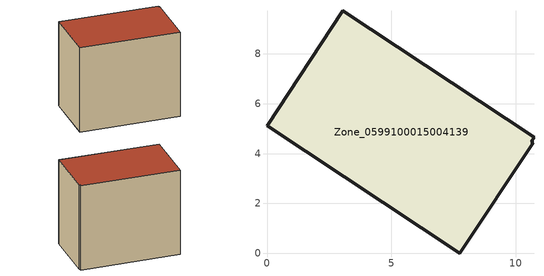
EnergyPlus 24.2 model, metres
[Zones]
Zone_0599100015004139
 floor ground (C_G): 10.72,4.65 10.62,4.48 10.69,4.43 7.75,0 0,5.13 3.05,9.73 z0.68
 wall outside (C_F): 10.72,4.65 3.05,9.73 0,5.13 7.75,0 10.69,4.43 10.62,4.48 10.72,4.65 z0.68:8.84
 roof outside (C_R): 10.62,4.48 10.72,4.65 3.05,9.73 0,5.13 7.75,0 10.69,4.43 z8.84
[BUILDING]
Pand.0599100015004139: North Axis=0; Terrain=City; Loads Convergence Tolerance Value=0.04; Temperature Convergence Tolerance Value=0.4; Solar Distribution=FullExterior; Maximum Number of Warmup Days=25; Minimum Number of Warmup Days=1
[Site:Location]
Rotterdam.The.Hague.AP_ZH_NLD Design_Conditions: Latitude=51.96; Longitude=4.45; Time Zone=1; Elevation=-4.5
[SITE:GROUNDTEMPERATURE:BUILDINGSURFACE]
18, 18, 18, 18, 18, 18, 18, 18, 18, 18, 18, 18
[MATERIAL] Thermal Absorptance=0.9; Solar Absorptance=0.7; Visible Absorptance=0.7
Name | Roughness | Thickness | Conductivity | Density | Specific Heat
G.TI.1975-1991 | MediumSmooth | 0.15 | 0.288461 | 540 | 1210
F.TI.1975-1991 | Rough | 0.3 | 0.230769 | 1920 | 840
R.TI.1975-1991 | MediumRough | 0.2 | 0.153846 | 1500 | 1000
[CONSTRUCTION]
C_G: G.TI.1975-1991
C_F: F.TI.1975-1991
C_R: R.TI.1975-1991
[ZONE]
Zone_0599100015004139: Type=1; Multiplier=1; Ceiling Height=Autocalculate; Volume=Autocalculate; Floor Area=autocalculate; Part of Total Floor Area=Yes
[ZONEINFILTRATION:DESIGNFLOWRATE]
Infil_Zone_0599100015004139: Zone or ZoneList or Space or SpaceList=Zone_0599100015004139; Schedule=AlwaysOn; Design Flow Rate Calculation Method=Flow/Area; Flow Rate per Floor Area=0.003; Constant Term Coefficient=1; Temperature Term Coefficient=0; Velocity Term Coefficient=0; Velocity Squared Term Coefficient=0
[HVACTEMPLATE:ZONE:IDEALLOADSAIRSYSTEM]
Zone_0599100015004139: Maximum Heating Supply Air Temperature=50; Minimum Cooling Supply Air Temperature=13; Maximum Heating Supply Air Humidity Ratio=0.0156; Minimum Cooling Supply Air Humidity Ratio=0.0077; Heating Limit=NoLimit; Cooling Limit=NoLimit; Dehumidification Control Type=ConstantSensibleHeatRatio; Cooling Sensible Heat Ratio=0.7; Dehumidification Setpoint=60; Humidification Control Type=None; Humidification Setpoint=30; Outdoor Air Method=None; Outdoor Air Flow Rate per Person=0.00944; Outdoor Air Flow Rate per Zone Floor Area=0; Outdoor Air Flow Rate per Zone=0; Demand Controlled Ventilation Type=None; Outdoor Air Economizer Type=NoEconomizer; Heat Recovery Type=None; Sensible Heat Recovery Effectiveness=0.7; Latent Heat Recovery Effectiveness=0.65
[ZONECONTROL:THERMOSTAT]
ThermostatControl_Zone_0599100015004139: Zone or ZoneList=Zone_0599100015004139; Control Type Schedule=DualSetpointControlType; Control 1=Thermostat_Zone_0599100015004139; Temperature Difference Between Cutout And Setpoint=0
[THERMOSTATSETPOINT:DUALSETPOINT]
Thermostat_Zone_0599100015004139: Heating Setpoint Temperature Schedule=HeatingSetpoint_Zone_0599100015004139; Cooling Setpoint Temperature Schedule=CoolingSetpoint_Zone_0599100015004139
[SCHEDULE:COMPACT]
HeatingSetpoint_Zone_0599100015004139: Through: 12/31, For: AllDays, Until: 24:00, 21
CoolingSetpoint_Zone_0599100015004139: Through: 12/31, For: AllDays, Until: 24:00, 24
DualSetpointControlType: Through: 12/31, For: AllDays, Until: 24:00, 4
AlwaysOn: Through: 12/31, For: AllDays, Until: 24:00, 1
